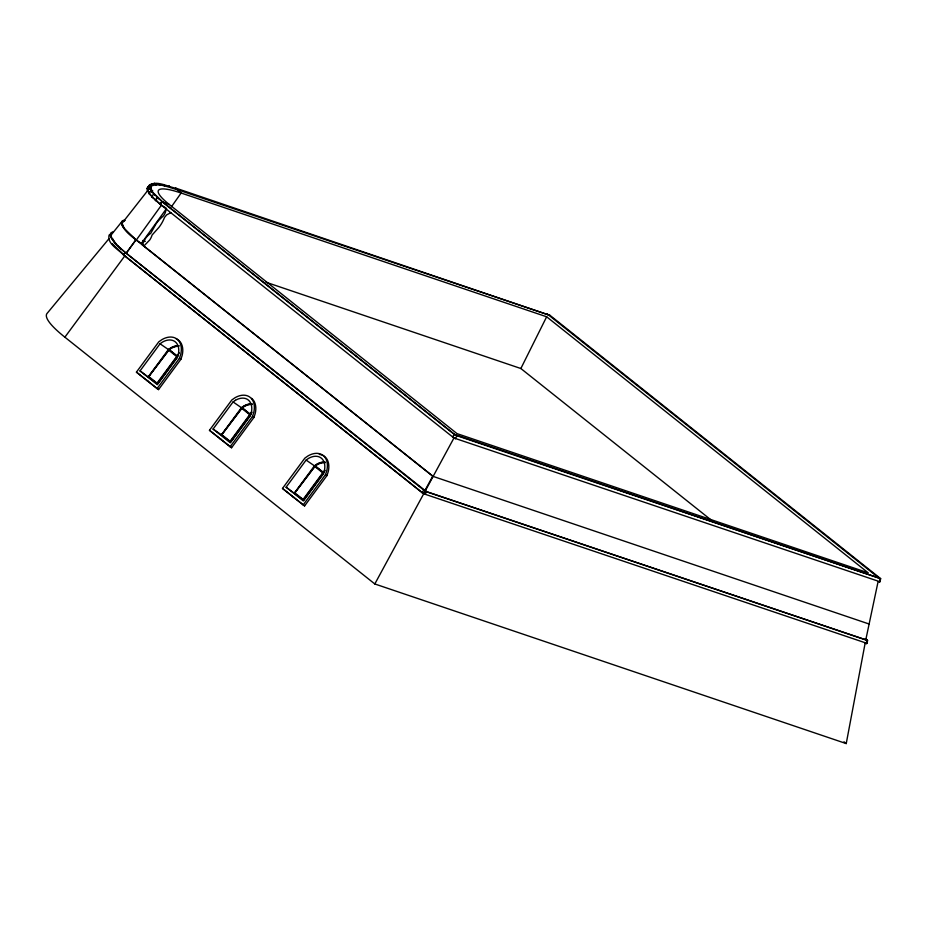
<?xml version="1.0" encoding="UTF-8"?>
<svg xmlns="http://www.w3.org/2000/svg" width="927" height="927" viewBox="0 0 927 927"><rect width="100%" height="100%" fill="white"/><g stroke="black" fill="none" stroke-linecap="round" stroke-linejoin="round"><path stroke-width="1.39" d="M166.13 208.83L165.493 212.132A8.158 5.516 -56.5 0 1 163.048 216.292A27.462 18.575 -56.5 0 0 156.188 223.627L150.788 233.268L148.54 235.006A13.928 9.421 -56.5 0 0 144.89 239.375L142.387 244.913L433.106 476.397L869.12 624.022M108.969 238.702L47.37 313.071A105.968 18.401 27.5 0 0 64.878 337.185L374.809 583.964L846.235 743.581L865.123 643.234L867.035 643.373L867.579 640.453L865.308 638.645M157.092 388.587L179.444 358.285L180.695 354.496A20.846 14.114 -55.4 0 0 161.97 339.595L158.784 341.831L136.431 372.133L157.092 388.587L158.552 389.595L180.892 359.282L182.144 355.493A20.846 14.114 -55.4 0 0 176.107 338.772M230.128 446.744L252.48 416.432L253.72 412.654A20.846 14.114 -55.4 0 0 235.006 397.741L231.808 399.977L209.467 430.29L230.128 446.744L231.576 447.741L253.928 417.44L255.18 413.651A20.846 14.114 -55.4 0 0 251.599 398.343M303.164 504.891L325.504 474.589L326.756 470.8A20.846 14.114 -55.4 0 0 308.031 455.899L304.844 458.135L282.492 488.436L303.164 504.891L304.612 505.899L326.953 475.586L328.204 471.797A20.846 14.114 -55.4 0 0 319.294 454.392M147.602 190.695L122.074 223.233L124.23 228.424L135.921 239.803A81.541 14.16 27.5 0 1 124.299 220.093M550.105 315.423L176.663 189.456L175.62 188.065L550.105 315.423L880.65 578.633L456.953 435.748L455.412 438.598L453.952 437.996L160.162 204.253L162.04 201.657L169.386 204.577L457.057 433.639L868.251 572.863L546.652 316.779L181.136 193.025L175.632 188.181C167.08 186.709 152.329 177.648 146.987 188.726L149.027 193.534L155.806 200.22M711.739 520.499L520.858 368.517L546.652 316.779M176.663 189.456C168.621 187.555 159.514 182.654 151.333 186.037L151.078 189.595L152.584 192.167L163.361 202.526L455.505 435.145L456.953 435.748L454.172 434.276L880.65 578.633L879.99 581.774L453.952 437.996L452.631 437.127L454.172 434.276L162.04 201.657M424.74 490.904L432.747 476.154L135.921 239.803L126.246 253.222L426.571 491.704L425.157 494.323L422.237 492.77L123.418 254.832C118.366 249.398 106.86 243.697 109.096 235.064L111.147 234.01M374.809 583.964L453.952 437.996M171.298 206.964L181.136 193.025A63.917 11.101 27.5 0 0 169.386 204.577M124.751 220.487A80.927 14.056 27.5 0 0 136.292 240.058L161.483 205.122L160.093 204.195L161.958 201.599L150.985 191.032L148.969 186.2L150.661 187.544L148.969 186.2L146.987 188.668L149.687 184.67L151.333 186.037L149.687 184.67M143.407 245.041L141.368 243.419L166.57 208.482L160.162 204.253M135.956 239.838L126.188 253.175L120.846 248.703A84.705 14.705 27.5 0 1 112.074 233.813L122.283 221.124M867.035 643.373L423.685 493.767L123.418 254.832L125.191 252.48L115.469 243.778L110.603 237.057L110.116 234.612L110.939 232.839L113.059 231.75M64.878 337.185L124.867 255.829L112.248 243.662M140.035 370.904L160.047 343.778L162.41 342.121A17.613 11.924 -55.4 0 1 178.227 354.717L177.3 357.521L157.3 384.647L140.035 370.904L157.381 383.79M148.39 376.663L168.39 349.537L170.753 347.88A17.613 11.924 -55.4 0 1 179.038 345.771M148.749 376.547L168.726 350.186L148.749 376.547L157.393 383.396L177.022 356.779L168.366 349.931M177.764 356.536L177.034 356.003L179.328 352.886M235.446 400.279A17.613 11.924 -55.4 0 1 251.252 412.874L250.336 415.678L230.325 442.805L213.071 429.062L233.071 401.936L235.446 400.279M230.047 441.692L221.414 434.821L241.414 407.695L243.789 406.038A17.613 11.924 -55.4 0 1 252.074 403.917M221.773 434.693L241.762 408.332L221.773 434.693L230.429 441.553M250.788 414.682L250.07 414.149L251.599 412.075M230.429 441.565L250.047 414.937L241.402 408.089M251.959 412.33L250.429 414.439L241.901 407.648L243.836 406.293A17.277 11.692 -55.4 0 1 251.959 404.218M286.107 487.208L306.107 460.082L308.471 458.425A17.613 11.924 -55.4 0 1 324.288 471.02L323.361 473.824L303.361 500.951L286.107 487.208L303.442 500.093M294.45 492.967L314.45 465.841L316.814 464.184A17.613 11.924 -55.4 0 1 325.099 462.075M294.809 492.851L314.798 466.49L294.809 492.851L303.465 499.699L323.083 473.083L314.427 466.235M324.983 462.376A17.277 11.692 -55.4 0 0 316.86 464.45L314.937 465.806L323.465 472.55L324.635 470.232M324.995 470.476L323.824 472.84M151.727 196.709L153.569 194.079L155.168 195.215L153.662 194.183M143.836 246.061L149.71 240.012A12.874 8.702 -56.5 0 0 152.063 235.064L159.027 227.266A26.582 17.984 -56.5 0 0 164.496 217.439L166.628 214.879L170.939 212.654M177.034 356.003L168.876 349.502L170.8 348.146A17.277 11.692 -55.4 0 1 178.923 346.072M168.876 349.502L171.159 348.401A17.277 11.692 -55.4 0 1 176.675 346.385M242.271 407.903L244.195 406.547A17.277 11.692 -55.4 0 1 252.318 404.473M315.296 466.049L317.231 464.705A17.277 11.692 -55.4 0 1 325.354 462.631M122.839 221.565L124.844 220.533M265.956 282.214L520.858 368.517M424.995 491.252L867.579 640.453L425.099 491.148L125.191 252.48M865.123 643.234L866.594 643.79L867.139 640.87L865.679 640.314L878.089 581.611L879.549 582.202L880.21 579.051L547.173 313.871M452.631 437.127L455.412 438.598M426.571 491.704L423.651 490.151L422.237 492.77L425.157 494.323M135.921 239.803L141.368 243.419M161.958 201.599L163.361 202.526M160.047 343.778L168.39 349.537M179.444 358.285L180.892 359.282M233.071 401.936L241.414 407.695M252.48 416.432L253.928 417.44M306.107 460.082L314.45 465.841M325.504 474.589L326.953 475.586M136.431 372.133L158.552 389.595M146.767 380.36L148.216 381.368M213.071 429.062L221.414 434.821M209.467 430.29L231.576 447.741M219.792 438.517L221.252 439.514M282.492 488.436L304.612 505.899M292.828 496.663L294.276 497.672M123.442 254.844L124.867 255.829M120.846 248.703L121.252 248.981A84.392 14.658 27.5 0 1 117.833 245.713A84.09 14.6 27.5 0 0 121.263 248.992M150.985 191.032L152.584 192.167L150.927 190.95L149.027 193.534L153.233 197.752L151.634 196.617M151.078 189.595L149.409 188.378L147.439 190.858L149.108 192.074L147.405 190.788L149.386 188.308L152.77 190.881M148.969 193.453L150.545 194.519M843.976 741.785L846.235 743.581M169.235 349.746L177.405 356.246M241.901 407.648L250.07 414.149M314.937 465.806L323.106 472.307M160.093 204.195L151.727 196.709M161.483 205.122L156.663 201.043M158.297 183.708L159.792 185.087L158.424 183.72M163.222 184.6L164.577 185.979L163.372 184.635M169.027 186.107L170.244 187.439L169.201 186.153M116.223 244.01A84.392 14.658 27.5 0 1 112.329 238.39A84.09 14.6 27.5 0 0 116.165 243.986M142.584 240.499A75.979 13.198 27.5 0 1 145.319 241.379M176.663 356.536L157.034 383.141L157.752 383.662L177.358 357.08L176.663 356.536M249.687 414.682L230.07 441.298L230.788 441.808L250.394 415.226L249.687 414.682M322.723 472.84L303.094 499.444L303.824 499.966L323.419 473.384L322.723 472.84M157.266 197.648L155.365 200.209L156.872 201.252L155.481 200.325L157.393 197.764L158.784 198.691L157.266 197.648M153.117 185.122L151.46 183.755L153.117 185.122M155.945 184.809L154.357 183.419L155.945 184.809"/></g></svg>
